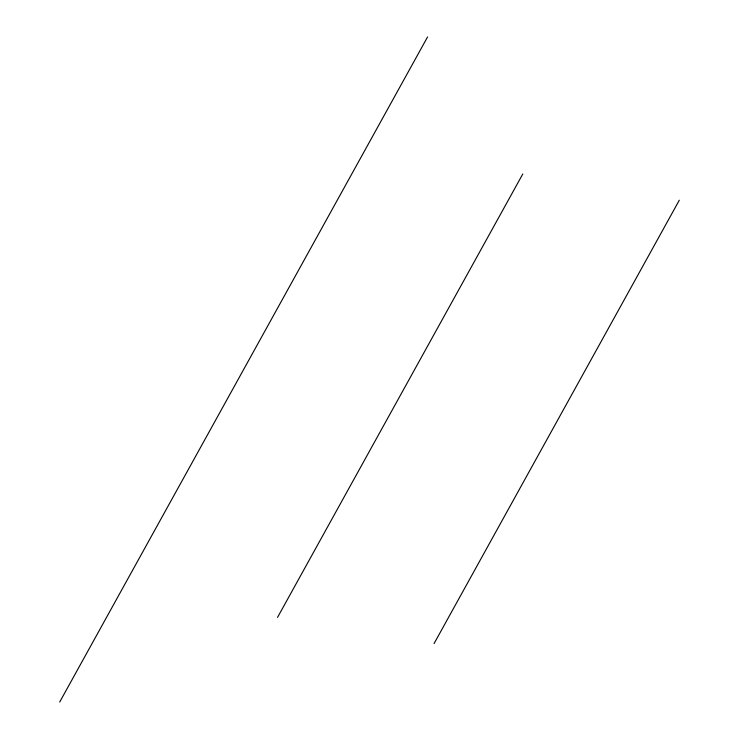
<?xml version="1.0" encoding="UTF-8"?>
<svg xmlns="http://www.w3.org/2000/svg" width="739" height="739" viewBox="0 0 739 739"><rect width="100%" height="100%" fill="white"/><g stroke="black" fill="none" stroke-linecap="round" stroke-linejoin="round"><path stroke-width="1.11" d="M59.693 702.05L427.576 36.95M277.531 617.398L522.787 173.998M434.052 643.595L679.307 200.195"/></g></svg>
